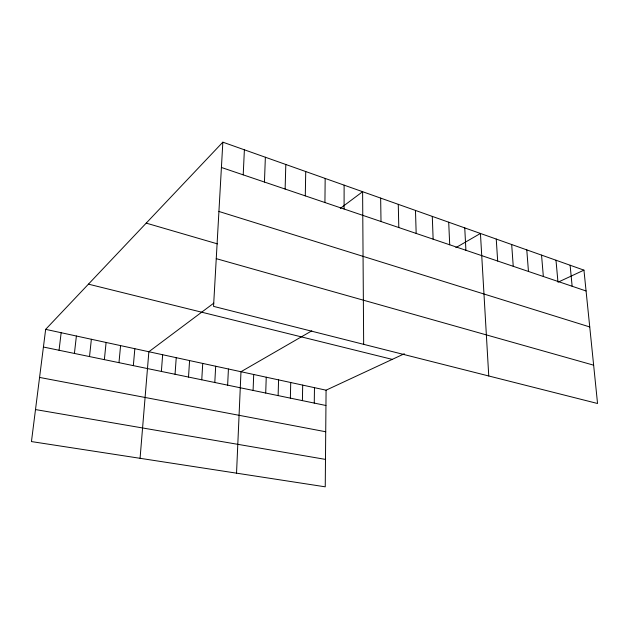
<?xml version="1.0" encoding="UTF-8"?>
<svg xmlns="http://www.w3.org/2000/svg" width="629" height="629" viewBox="0 0 629 629"><rect width="100%" height="100%" fill="white"/><g stroke="black" fill="none" stroke-linecap="round" stroke-linejoin="round"><path stroke-width="0.94" d="M344.087 209.017L344.118 185.146M404.313 353.765L326.081 390.184L325.248 486.83L31.45 441.574L45.658 329.352L222.847 142.17L583.948 270.14L597.55 403.496L213.546 306.37L222.847 142.17M324.926 202.53L325.169 178.432M314.264 403.087L314.469 387.668M305.285 195.878L305.733 171.544M302.407 400.626L302.691 385.113M290.362 398.133L290.724 382.518M285.126 189.046L285.81 164.483M278.128 395.602L278.576 379.885M265.713 393.031L266.24 377.203M264.447 182.048L265.367 157.242M253.094 390.42L253.707 374.483M236.535 473.165L240.978 371.723L311.803 330.83M243.211 174.854L244.382 149.804M227.635 385.152L228.429 369.003M214.796 382.495L215.684 366.235M201.76 379.798L202.735 363.428M188.511 377.054L189.588 360.574M175.051 374.271L176.23 357.681M161.37 371.44L162.652 354.732M140.07 458.305L148.861 351.745L213.829 303.099M133.34 365.638L134.842 348.702M118.975 362.666L120.587 345.612M104.367 359.646L106.097 342.467M89.522 356.572L91.37 339.267M74.411 353.443L76.392 336.02M59.047 350.267L61.155 332.717M340.313 208.396L362.611 191.703L363.664 344.338M455.844 247.661L480.438 233.461L488.757 375.977M558.017 282.209L583.948 270.14M35.507 409.565L325.484 459.398M39.572 377.431L325.72 431.753M43.417 347.027L325.948 405.501M45.658 329.352L326.081 390.184M88.445 284.151L392.26 359.379M216.25 258.653L593.642 365.182M146.219 223.122L217.453 243.879M218.923 211.462L589.743 326.946M221.416 167.471L586.071 290.968M570.118 265.241L572.138 286.25M555.989 260.233L557.907 281.43M541.545 255.115L543.346 276.501M526.78 249.878L528.462 271.461M511.684 244.532L513.24 266.303M496.242 239.059L497.673 261.027M464.752 227.895L465.908 250.271M448.705 222.21L449.711 244.791M432.288 216.392L433.137 239.177M415.478 210.44L416.17 233.43M398.275 204.339L398.802 227.549M380.655 198.096L381.009 221.518"/></g></svg>
